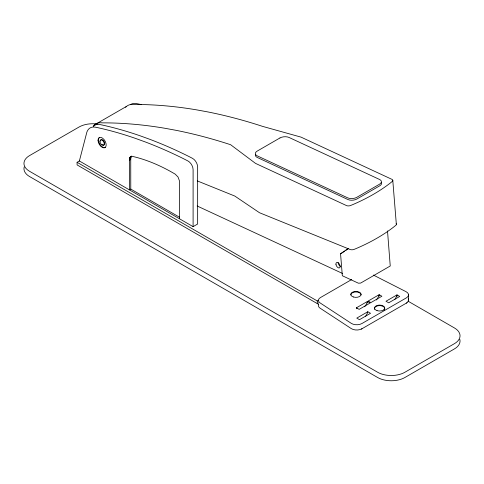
<?xml version="1.0" encoding="UTF-8"?>
<svg xmlns="http://www.w3.org/2000/svg" width="484" height="484" viewBox="0 0 484 484"><rect width="100%" height="100%" fill="white"/><g stroke="black" fill="none" stroke-linecap="round" stroke-linejoin="round"><path stroke-width="0.73" d="M179.516 217.225L130.777 189.087L129.41 189.873L129.41 160.264C128.75 157.832 131.037 155.382 133.451 156.616A199.838 115.373 60 0 1 175.22 174.155L178.009 176.993L179.449 180.834L179.449 218.762M130.777 189.087L130.74 158.843L130.989 157.197L131.763 156.06L130.396 156.852M318.593 304.351L77.095 164.923L77.095 162.297L79.37 160.984L86.89 132.059A19.13 11.047 60 0 1 95.542 127.213L97.756 127.667A536.218 309.585 60 0 1 135.357 138.357L144.898 141.806A536.218 309.585 60 0 1 183.412 158.649L187.852 160.924A7.018 4.053 60 0 1 193.098 169.672L193.098 226.645L197.647 224.013L197.647 167.047A7.018 4.053 60 0 0 192.402 158.298L187.961 156.023A536.218 309.585 60 0 0 149.447 139.18L139.906 135.726A536.218 309.585 60 0 0 102.305 125.041L100.091 124.588A19.13 11.047 60 0 0 93.382 126.276M387.509 230.941L390.243 266L360.671 283.067L358.402 283.201L342.333 275.741L340.554 253.804L347.978 248.613M344.687 251.196L340.554 253.804M345.927 250.331L348.395 248.594M94.695 124.763L126.536 106.383M130.087 157.161L131.454 156.374M129.827 157.542L131.194 156.756M129.627 157.99L130.989 157.197M129.397 159.042L130.759 158.25M129.373 159.635L130.74 158.843M129.41 160.264L130.777 159.472M351.711 279.522L320.39 297.606A6.728 3.884 0 0 0 320.099 302.917L351.263 323.336A7.308 4.223 0 0 0 361.917 323.53L406.403 297.848A7.308 4.223 0 0 0 406.064 291.695L373.37 275.057M77.095 162.297L317.298 300.975L318.599 300.225M318.599 302.851L317.298 303.601L317.298 300.975M356.424 307.806L367.441 301.447L370.157 303.014L359.14 309.373L356.424 307.806A8.307 4.792 -60 0 0 356.95 308.738M367.798 311.744L356.781 318.109L359.491 319.676L370.514 313.311L367.798 311.744A8.307 4.792 -60 0 1 365.644 316.203M361.415 329.072L406.905 302.809M197.254 180.889L234.794 196.056L259.503 212.736L349.605 249.278A3.515 1.821 -4.6 0 0 353.786 249.514L356.309 248.48A162.442 84.186 -4.6 0 0 394.297 226.548L396.003 225.139A3.515 1.821 -4.6 0 0 396.136 223.729M197.151 205.99L342.557 273.478M407.939 301.108L454.385 327.922A19.299 11.144 0 0 1 454.385 343.682L404.914 372.244A19.299 11.144 0 0 1 377.617 372.244L29.615 171.324A19.299 11.144 0 0 1 29.615 155.564L79.086 127.002A19.299 11.144 0 0 1 97.23 124.049M79.37 160.984L193.098 226.645M392.778 180.314L396.329 224.189M408.538 294.726L408.538 299.977M397.013 296.383L397.013 294.883L399.724 296.444L388.706 302.809L385.996 301.242L397.013 294.883A8.307 4.792 -60 0 1 394.859 299.336M379.172 296.178L379.172 294.677L381.882 296.244L370.865 302.603L368.155 301.036L379.172 294.677A8.307 4.792 -60 0 1 376.34 299.995M367.441 302.948L367.441 301.447A8.307 4.792 -60 0 1 364.609 306.771M24.2 166.956A19.299 11.144 0 0 0 29.615 176.575L377.617 377.496A19.299 11.144 0 0 0 404.914 377.496L454.385 348.934A19.299 11.144 0 0 0 459.8 339.314M130.432 104.701A19.13 11.047 60 0 1 136.482 103.576L138.696 104.03A536.218 309.585 60 0 1 141.552 104.671M100.509 140.511A3.013 1.742 60 0 1 104.078 141.467A3.013 1.742 60 0 1 103.122 145.031M102.572 144.795A3.013 1.742 60 0 1 102.021 144.395M105.464 147.348A5.79 3.346 60 0 1 99.674 144.008A5.79 3.346 60 0 1 99.674 137.323M361.917 328.781A7.308 4.223 0 0 1 351.263 328.588L320.099 308.169A6.728 3.884 0 0 1 318.684 304.521M408.206 298.852A7.308 4.223 0 0 1 406.403 303.099M350.809 294.931A5.149 2.971 0 0 1 355.952 291.955A5.149 2.971 0 0 1 361.1 294.931M384.58 309.355A5.149 2.971 0 0 1 384.066 310.069M374.64 309.355A5.149 2.971 0 0 1 378.936 305.64A5.149 2.971 0 0 1 384.756 308.586M340.736 266.539A3.013 1.742 60 0 1 338.207 262.485M125.586 107.297A25.731 14.859 60 0 1 134.195 104.471A765.7 442.08 60 0 1 196.915 109.916L207.672 111.895A765.7 442.08 60 0 1 262.479 126.348L301 137.117L392.161 179.455A3.515 1.821 -4.6 0 1 392.451 181.27L390.745 182.68A162.442 84.186 -4.6 0 1 352.757 204.611L350.234 205.639A3.515 1.821 -4.6 0 1 346.732 205.688L255.51 163.38L230.638 144.728A765.7 442.08 60 0 0 175.831 130.281L165.068 128.302A765.7 442.08 60 0 0 102.354 122.857A25.731 14.859 60 0 0 93.309 126.197M255.661 154.348A6.431 3.334 -4.6 0 0 257.306 157.475L347.851 199.505A6.431 3.334 -4.6 0 0 356.932 198.978L379.674 185.844A6.431 3.334 -4.6 0 0 381.35 182.522M279.94 137.97L257.192 151.105A6.431 3.334 -4.6 0 0 257.173 155.83L347.718 197.859A6.431 3.334 -4.6 0 0 356.799 197.333L379.541 184.198A6.431 3.334 -4.6 0 0 379.565 179.473L289.015 137.45A6.431 3.334 -4.6 0 0 279.94 137.97M99.982 141.364A3.013 1.742 60 0 0 103.183 145.345A3.013 1.742 60 0 0 103.183 141.08A3.013 1.742 60 0 0 99.982 141.364M98.022 140.233A5.79 3.346 60 0 0 104.163 147.874A5.79 3.346 60 0 0 104.163 139.688A5.79 3.346 60 0 0 98.022 140.233M377.036 310.631A5.149 2.971 0 0 0 384.756 308.06A5.149 2.971 0 0 0 377.036 305.489A5.149 2.971 0 0 0 377.036 310.631M353.38 296.976A5.149 2.971 0 0 0 361.1 294.405A5.149 2.971 0 0 0 353.38 291.828A5.149 2.971 0 0 0 353.38 296.976M335.963 264.458A3.013 1.742 60 0 0 339.453 267.87A3.013 1.742 60 0 0 338.758 263.278A3.013 1.742 60 0 0 335.963 264.458"/></g></svg>
